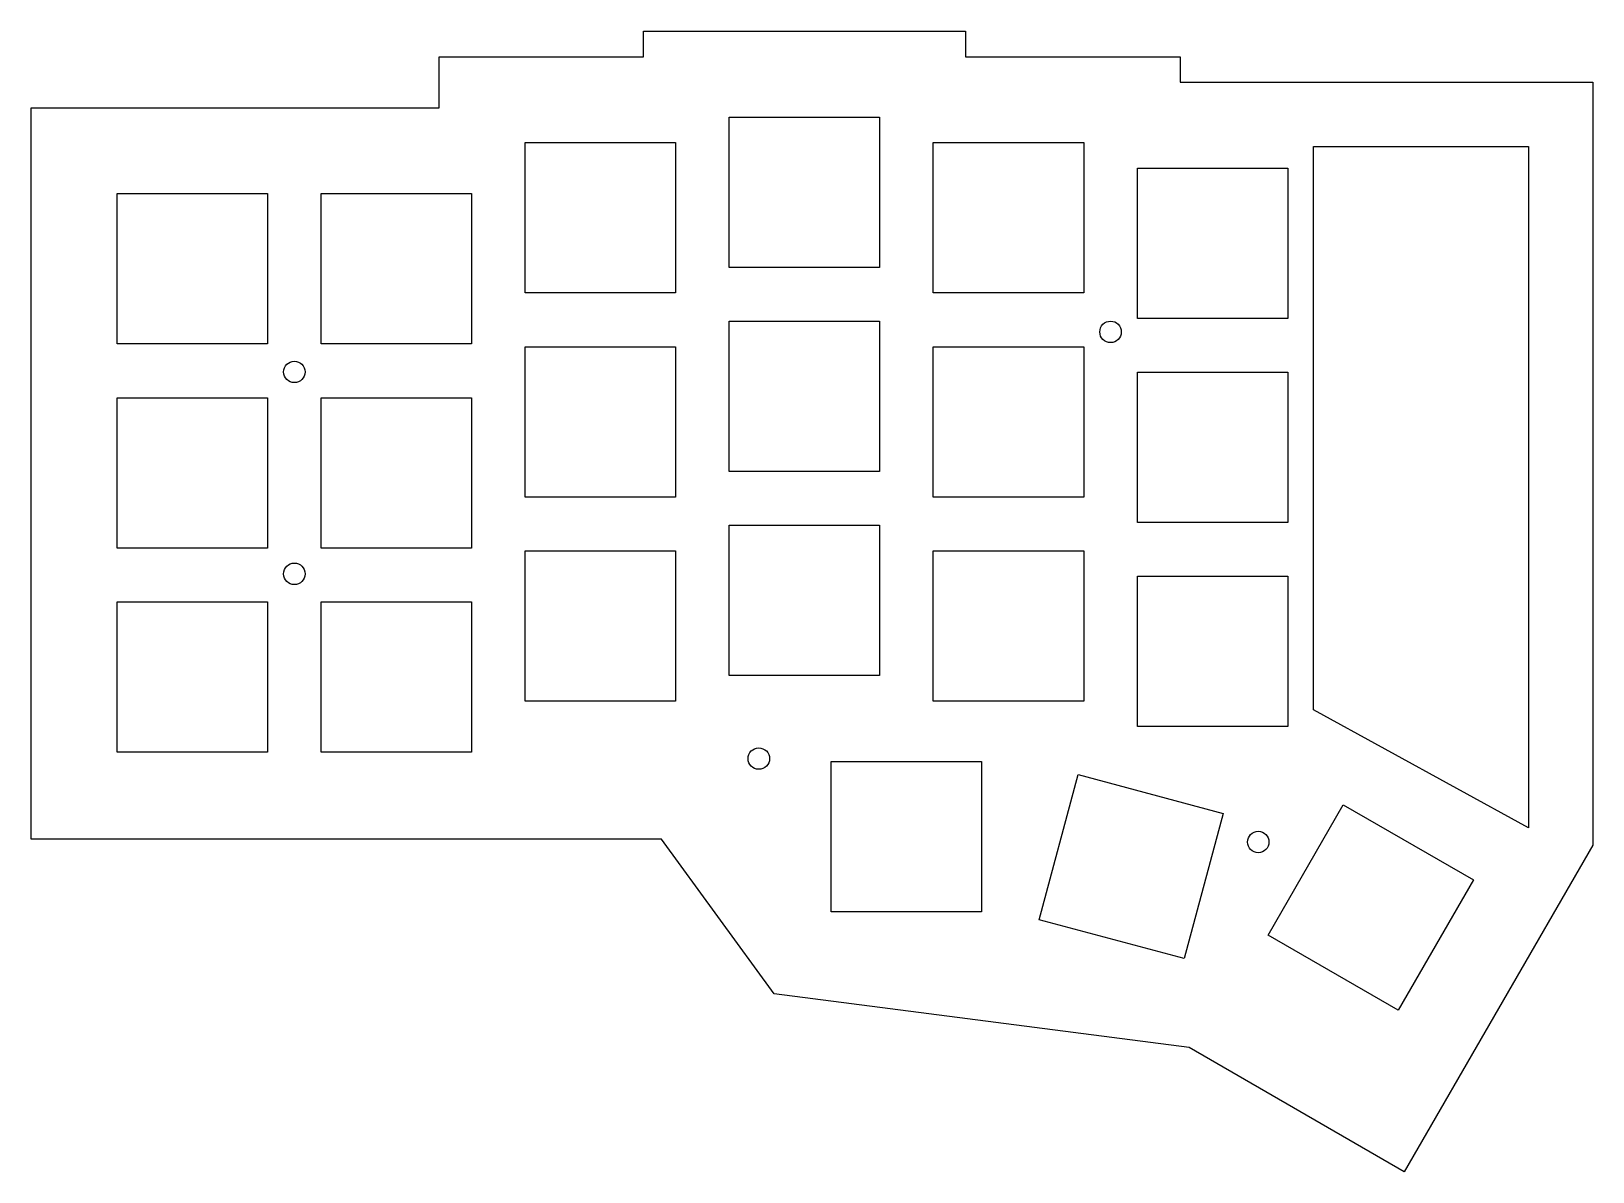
# Model space of a CAD drawing. Extents: x 24 to 169, y 84 to 190.
import ezdxf

# ---------------------------------------------------------------- set-up
doc = ezdxf.new("R2010")
doc.units = 0
doc.layers.add('View', color=7, linetype='CONTINUOUS')

msp = doc.modelspace()

# ---------------------------------------------------------------- linework, layer by layer
at = {"layer": 'View'}
for p, q in [((81.0345, 187.711), (81.0345, 190.081)), ((81.0345, 190.081), (111.034, 190.081)), ((111.034, 190.081), (111.034, 187.711)), ((62.0345, 182.961), (62.0345, 187.711)), ((62.0345, 187.711), (81.0345, 187.711)), ((111.034, 187.711), (131.034, 187.711)), ((131.034, 187.711), (131.034, 185.341)), ((131.034, 185.341), (169.439, 185.341)), ((169.439, 185.341), (169.439, 114.296)), ((24.0345, 182.961), (62.0345, 182.961)), ((24.0345, 114.861), (24.0345, 182.961)), ((89.0345, 182.081), (103.034, 182.081)), ((89.0345, 168.081), (89.0345, 182.081)), ((103.034, 182.081), (103.034, 168.081)), ((70.0345, 179.711), (84.0345, 179.711)), ((70.0345, 165.711), (70.0345, 179.711)), ((84.0345, 179.711), (84.0345, 165.711)), ((108.034, 179.711), (122.034, 179.711)), ((108.034, 165.711), (108.034, 179.711)), ((122.034, 179.711), (122.034, 165.711)), ((143.439, 179.341), (163.439, 179.341)), ((143.439, 126.903), (143.439, 179.341)), ((163.439, 179.341), (163.439, 115.903)), ((127.034, 177.341), (141.034, 177.341)), ((127.034, 163.341), (127.034, 177.341)), ((141.034, 177.341), (141.034, 163.341)), ((32.0345, 174.961), (46.0345, 174.961)), ((32.0345, 160.961), (32.0345, 174.961)), ((46.0345, 174.961), (46.0345, 160.961)), ((51.0345, 174.961), (65.0345, 174.961)), ((51.0345, 160.961), (51.0345, 174.961)), ((65.0345, 174.961), (65.0345, 160.961)), ((103.034, 168.081), (89.0345, 168.081)), ((84.0345, 165.711), (70.0345, 165.711)), ((122.034, 165.711), (108.034, 165.711)), ((89.0345, 163.081), (103.034, 163.081)), ((89.0345, 149.081), (89.0345, 163.081)), ((103.034, 163.081), (103.034, 149.081)), ((141.034, 163.341), (127.034, 163.341)), ((46.0345, 160.961), (32.0345, 160.961)), ((65.0345, 160.961), (51.0345, 160.961)), ((70.0345, 160.711), (84.0345, 160.711)), ((70.0345, 146.711), (70.0345, 160.711)), ((84.0345, 160.711), (84.0345, 146.711)), ((108.034, 160.711), (122.034, 160.711)), ((108.034, 146.711), (108.034, 160.711)), ((122.034, 160.711), (122.034, 146.711)), ((127.034, 158.341), (141.034, 158.341)), ((127.034, 144.341), (127.034, 158.341)), ((141.034, 158.341), (141.034, 144.341)), ((32.0345, 155.961), (46.0345, 155.961)), ((32.0345, 141.961), (32.0345, 155.961)), ((46.0345, 155.961), (46.0345, 141.961)), ((51.0345, 155.961), (65.0345, 155.961)), ((51.0345, 141.961), (51.0345, 155.961)), ((65.0345, 155.961), (65.0345, 141.961)), ((103.034, 149.081), (89.0345, 149.081)), ((84.0345, 146.711), (70.0345, 146.711)), ((122.034, 146.711), (108.034, 146.711)), ((89.0345, 144.081), (103.034, 144.081)), ((89.0345, 130.081), (89.0345, 144.081)), ((103.034, 144.081), (103.034, 130.081)), ((141.034, 144.341), (127.034, 144.341)), ((46.0345, 141.961), (32.0345, 141.961)), ((65.0345, 141.961), (51.0345, 141.961)), ((70.0345, 141.711), (84.0345, 141.711)), ((70.0345, 127.711), (70.0345, 141.711)), ((84.0345, 141.711), (84.0345, 127.711)), ((108.034, 141.711), (122.034, 141.711)), ((108.034, 127.711), (108.034, 141.711)), ((122.034, 141.711), (122.034, 127.711)), ((127.034, 139.341), (141.034, 139.341)), ((127.034, 125.341), (127.034, 139.341)), ((141.034, 139.341), (141.034, 125.341)), ((32.0345, 136.961), (46.0345, 136.961)), ((32.0345, 122.961), (32.0345, 136.961)), ((46.0345, 136.961), (46.0345, 122.961)), ((51.0345, 136.961), (65.0345, 136.961)), ((51.0345, 122.961), (51.0345, 136.961)), ((65.0345, 136.961), (65.0345, 122.961)), ((103.034, 130.081), (89.0345, 130.081)), ((84.0345, 127.711), (70.0345, 127.711)), ((122.034, 127.711), (108.034, 127.711)), ((163.439, 115.903), (143.439, 126.903)), ((141.034, 125.341), (127.034, 125.341)), ((46.0345, 122.961), (32.0345, 122.961)), ((65.0345, 122.961), (51.0345, 122.961)), ((98.5345, 122.081), (112.534, 122.081)), ((98.5345, 108.081), (98.5345, 122.081)), ((112.534, 122.081), (112.534, 108.081)), ((117.884, 107.358), (121.508, 120.881)), ((121.508, 120.881), (135.031, 117.258)), ((139.207, 105.933), (146.207, 118.058)), ((146.207, 118.058), (158.332, 111.058)), ((135.031, 117.258), (131.407, 103.735)), ((82.7293, 114.861), (24.0345, 114.861)), ((93.2018, 100.462), (82.7293, 114.861)), ((169.439, 114.296), (151.885, 83.8914)), ((158.332, 111.058), (151.332, 98.9332)), ((112.534, 108.081), (98.5345, 108.081)), ((131.407, 103.735), (117.884, 107.358)), ((151.332, 98.9332), (139.207, 105.933)), ((131.851, 95.4581), (93.2018, 100.462)), ((151.885, 83.8914), (131.851, 95.4581))]:
    msp.add_line(p, q, dxfattribs=at)
for centre in [(124.534, 162.091), (48.5345, 158.361), (48.5345, 139.561), (91.7845, 122.361), (138.289, 114.591)]:
    msp.add_circle(centre, 1, dxfattribs=at)

doc.saveas('drawing.dxf')
